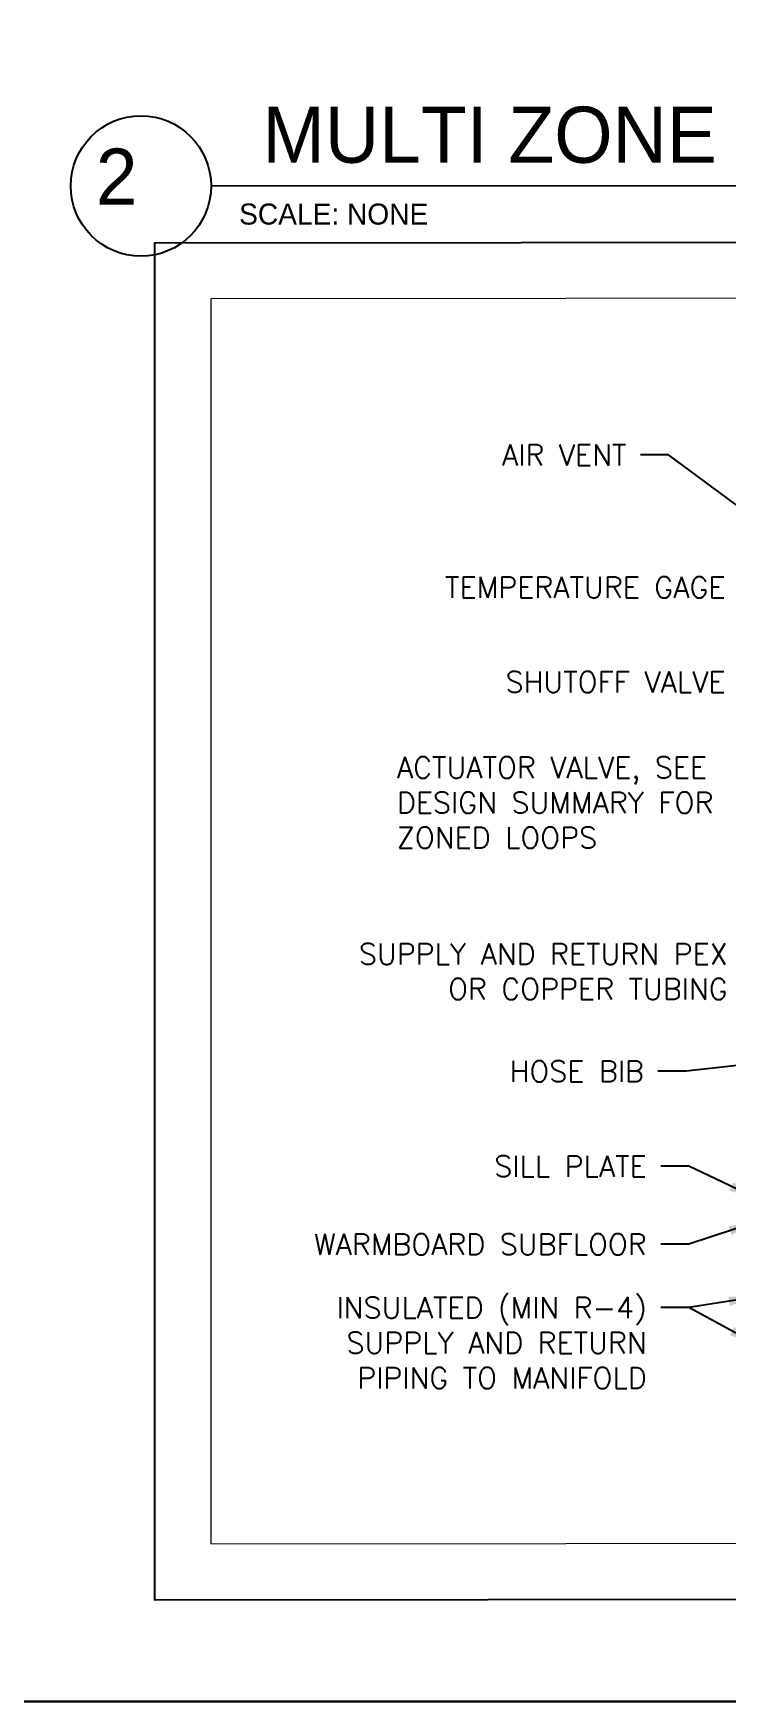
# Paper-space layout 'M&T INST' of a CAD drawing. Header units: inches. Extents: x 0.2 to 34.4, y 0.5 to 23.
# Drawn here: x 9.76 to 13.62, y 0.5 to 9.79 of the extents above; entities that cross this region are included whole.
import ezdxf
from ezdxf.enums import TextEntityAlignment as Align

# ---------------------------------------------------------------- set-up
doc = ezdxf.new("R2010")
doc.units = ezdxf.units.IN
doc.header["$MEASUREMENT"] = 0
doc.layers.add('B_Dimensions', color=5, linetype='Continuous', lineweight=13)
for name, color, linetype in [('D_DTTXT', 7, 'Continuous'), ('D_LABEL', 255, 'Continuous'), ('Title Block', 7, 'Continuous')]:
    doc.layers.add(name, color=color, linetype=linetype)
doc.styles.add('BANK', font='bgothl.ttf')
doc.styles.add('SIMPLEX', font='simplex.shx', dxfattribs={"height": 0.09375})
doc.styles.get("Standard").update_dxf_attribs({"font": 'arial.ttf'})
doc.dimstyles.get("Standard").update_dxf_attribs({"dimtxt": 4, "dimasz": 6, "dimexe": 0.18, "dimexo": 0.0625, "dimgap": 0.09, "dimtad": 0, "dimtih": 1, "dimtoh": 1, "dimdec": 4, "dimzin": 0, "dimdsep": 46, "dimlunit": 4, "dimtxsty": 'Standard', "dimcen": 0.09, "dimadec": 0, "dimazin": 0, "dimtfac": 1, "dimtdec": 4, "dimtofl": 0, "dimtmove": 0, "dimatfit": 3, "dimfxl": 1, "dimtolj": 1, "dimtzin": 0, "dimarcsym": 0})

# ---------------------------------------------------------------- blocks, each defined once
blk = doc.blocks.new('WB Title Block')
at = {"lineweight": 30}
blk.add_lwpolyline([(0.1875, 0.5), (31.8125, 0.5), (31.8125, 23), (0.1875, 23)], close=True, dxfattribs=at)
blk.add_attdef('PANEL/TUBING', text='', height=0.3125, rotation=90).set_placement((33.0064, 4.3298), align=Align.MIDDLE_CENTER)
for tag, height, p in [('DATE', 0.125, (33.592, 2.4336)), ('1/4"', 0.125, (33.386, 2.1249)), ('DESIGNER', 0.125, (33.6937, 1.786)), ('REVIEWED', 0.125, (33.8301, 1.4867)), ('1', 0.25, (32.8576, 0.8617))]:
    blk.add_attdef(tag, text='', height=height).set_placement(p, align=Align.MIDDLE_CENTER)
blk = doc.blocks.new('MULTI MANIFOLD')
at = {"layer": 'B_Dimensions', "color": 0}
blk.add_lwpolyline([(-7.91247, -5.94031), (7.91247, -5.92497), (7.91247, -0.38053), (-7.91247, -0.39587)], close=True, dxfattribs=at)
at = {"layer": 'D_DTTXT'}
for p, q in [((-5.8739, -1.09066), (-5.9989, -1.09066)), ((-5.79573, -3.83521), (-5.92073, -3.83521)), ((-5.78349, -4.25798), (-5.90849, -4.25798)), ((-5.78349, -4.60491), (-5.90849, -4.60491)), ((-5.78349, -4.88792), (-5.90849, -4.88792))]:
    blk.add_line(p, q, dxfattribs=at)
at = {"layer": 'D_LABEL', "color": 0}
blk.add_line((-7.912, 0.10706), (7.9264, 0.1224), dxfattribs=at)
blk.add_circle((-8.2245, 0.10706), 0.3125, dxfattribs=at)
at = {"layer": 'Defpoints'}
blk.add_lwpolyline([(8.16247, -6.17497), (-8.16247, -6.19031), (-8.16247, -0.14587), (8.16247, -0.13053)], close=True, dxfattribs=at)
at = {"layer": 'D_DTTXT', "color": 7, "style": 'BANK'}
blk.add_text('SCALE: NONE', height=0.09375, dxfattribs=at).set_placement((-7.787, -0.01794), align=Align.MIDDLE_LEFT)
at = {"layer": 'D_DTTXT', "char_height": 0.09375, "style": 'SIMPLEX'}
for s, insert, width, attachment_point in [('AIR VENT   ', (-6.0614, -1.04437), 2.292769, 3), ('TEMPERATURE GAGE', (-5.6197, -1.63318), 2.25, 3), ('SHUTOFF VALVE', (-5.6197, -2.05468), 2.25, 3), ('ACTUATOR VALVE, SEE DESIGN SUMMARY FOR ZONED LOOPS', (-7.08401, -2.4357), 1.7507385, 1), ('SUPPLY AND RETURN PEX\\POR COPPER TUBING ', (-5.61011, -3.26611), 2.25, 3), ('HOSE BIB', (-5.98323, -3.78893), 2.25, 3), ('SILL PLATE', (-5.97099, -4.2117), 1.9414764, 3), ('WARMBOARD SUBFLOOR', (-5.97099, -4.55862), 2.25, 3), ('INSULATED (MIN R-4) SUPPLY AND RETURN PIPING TO MANIFOLD', (-5.97099, -4.84163), 1.9414764, 3)]:
    blk.add_mtext(s, dxfattribs=dict(at, insert=insert, width=width, attachment_point=attachment_point))
at = {"layer": 'D_LABEL', "color": 0, "style": 'BANK'}
blk.add_text('2', height=0.25003, dxfattribs=at).set_placement((-8.42545, 0.02344))
at = {"layer": 'D_LABEL', "color": 0, "insert": (-7.68303, 0.29764), "char_height": 0.2500312, "attachment_point": 4, "style": 'BANK'}
blk.add_mtext('MULTI ZONE MANIFOLD INSTALLATION- actuators required', dxfattribs=at)
at = {"layer": 'D_DTTXT'}
for points in [[(-3.93479, -2.52212), (-5.8739, -1.09066)], [(-3.9163, -3.6226), (-5.79573, -3.83521)], [(-5.48062, -4.40223), (-5.78349, -4.25798)], [(-5.48062, -4.50581), (-5.78349, -4.60491)], [(-5.48062, -4.83989), (-5.78349, -4.88792)], [(-5.48062, -5.05182), (-5.78349, -4.88792)]]:
    blk.add_leader(points, dimstyle='Standard', override={"dimasz": 0.125}, dxfattribs=at)

psp = doc.layouts.new('M&T INST')

# ---------------------------------------------------------------- linework, layer by layer
at = {"layer": 'Title Block', "lineweight": 30}
psp.add_lwpolyline([(0.1875, 0.5), (31.8125, 0.5), (31.8125, 23), (0.1875, 23)], close=True, dxfattribs=at)

# ---------------------------------------------------------------- block references
at = {"layer": 'Title Block'}
psp.add_blockref('WB Title Block', (0, 0), dxfattribs=at)
at = {"layer": 'Title Block', "xscale": 1.25, "yscale": 1.25, "zscale": 1.25}
psp.add_blockref('MULTI MANIFOLD', (20.6412, 8.8033), dxfattribs=at)

doc.saveas('drawing.dxf')
